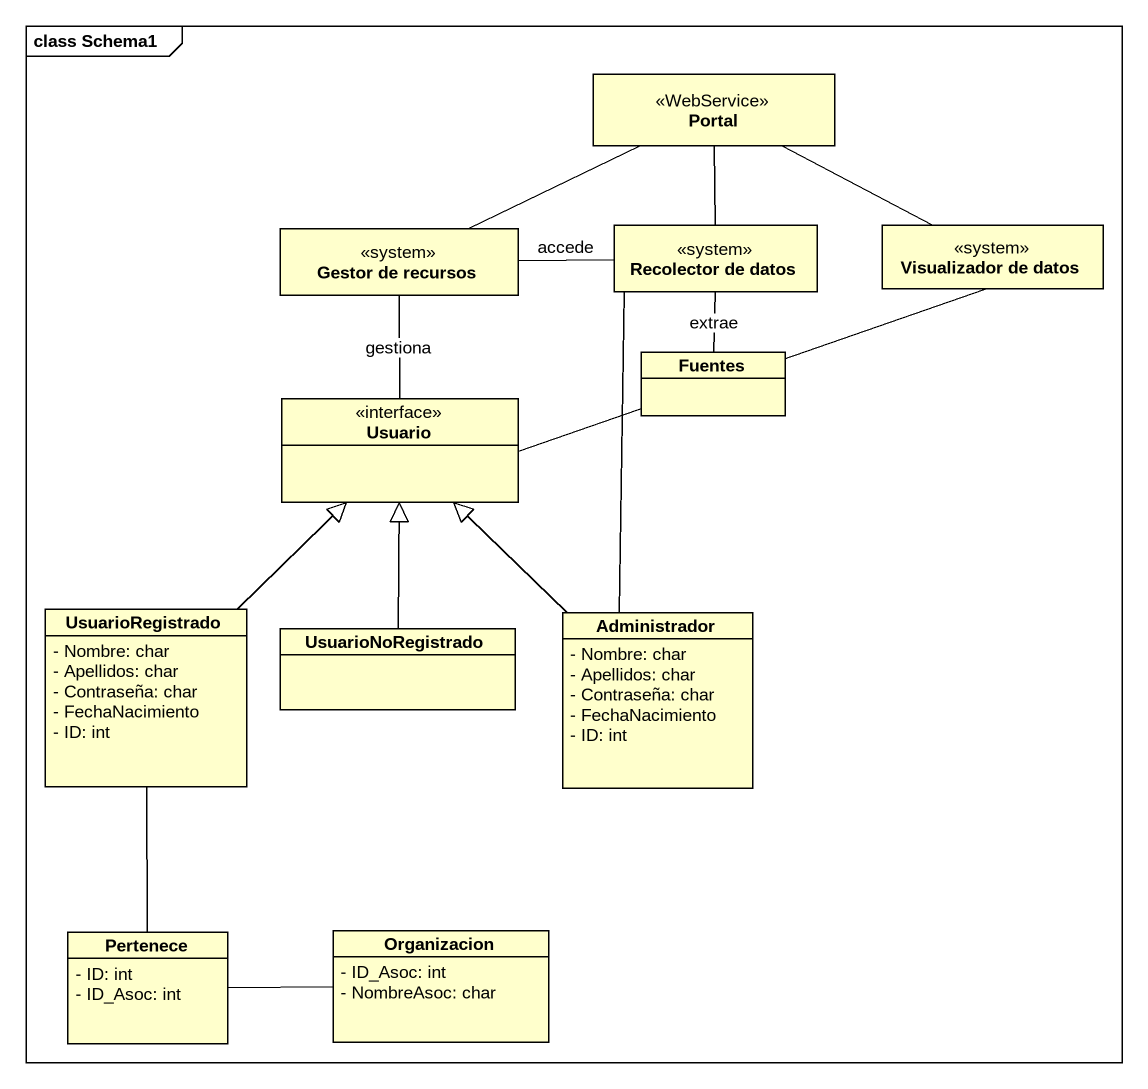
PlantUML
@startuml
mainframe class Schema1
hide circle
hide empty members
skinparam classAttributeIconSize 0
class Portal <<WebService>>
class "Gestor de recursos" as Gestor_de_recursos <<system>>
class "Recolector de datos" as Recolector_de_datos <<system>>
class "Visualizador de datos" as Visualizador_de_datos <<system>>
class Fuentes
class Usuario <<interface>>
class UsuarioRegistrado {
  - Nombre: char
  - Apellidos: char
  - Contraseña: char
  - FechaNacimiento
  - ID: int
}
class UsuarioNoRegistrado
class Administrador {
  - Nombre: char
  - Apellidos: char
  - Contraseña: char
  - FechaNacimiento
  - ID: int
}
class Pertenece {
  - ID: int
  - ID_Asoc: int
}
class Organizacion {
  - ID_Asoc: int
  - NombreAsoc: char
}
Portal -left- Gestor_de_recursos
Portal -- Recolector_de_datos
Portal -right- Visualizador_de_datos
Gestor_de_recursos -right- Recolector_de_datos : accede
Gestor_de_recursos -- Usuario : gestiona
Recolector_de_datos -- Fuentes : extrae
Usuario -right- Visualizador_de_datos
UsuarioRegistrado -up-|> Usuario
UsuarioRegistrado -- Pertenece
UsuarioNoRegistrado -up-|> Usuario
Administrador -up- Recolector_de_datos
Administrador -up-|> Usuario
Pertenece -right- Organizacion
@enduml
